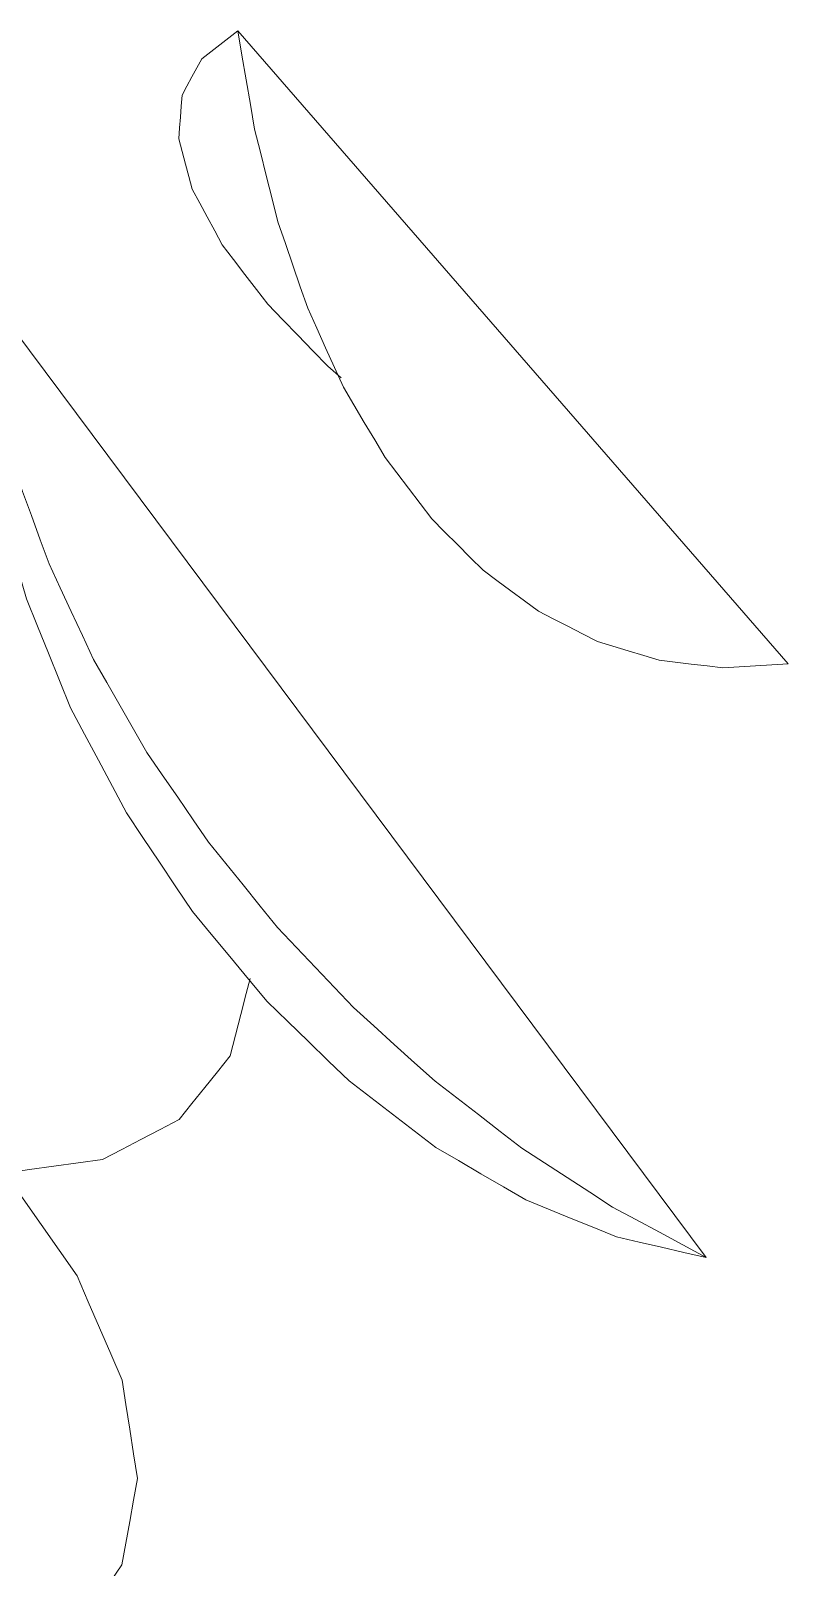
# Model space of a CAD drawing. Header units: metres. Extents: x 10.2 to 20.8, y -0.2 to 6.6.
# Drawn here: x 17.9702 to 18.0045, y 1.2439 to 1.3134 of the extents above; entities that cross this region are included whole.
import ezdxf

# ---------------------------------------------------------------- set-up
doc = ezdxf.new("R2010")
doc.units = ezdxf.units.M
doc.layers.add('Importações nas famílias', color=250, linetype='Continuous', lineweight=5)
doc.layers.add('Vegetação', color=7, linetype='Continuous', lineweight=5)

# ---------------------------------------------------------------- blocks, each defined once
blk = doc.blocks.new('Planta_pergolado_12200 - plantas pergolado_skp_Component_12-V1169-Corte 3')
at = {"layer": 'Importações nas famílias'}
for p, q in [((18.004456, 1.895351), (17.979553, 1.923988)), ((17.983631, 1.90881), (17.984234, 1.90829))]:
    blk.add_line(p, q, dxfattribs=at)
at = {"layer": 'Importações nas famílias', "flags": 128}
for points in [[(17.979553, 1.923988), (17.979147, 1.923671), (17.97874, 1.923354), (17.978334, 1.923037), (17.977927, 1.92272)], [(17.980313, 1.919537), (17.980123, 1.92065), (17.979933, 1.921763), (17.979743, 1.922875), (17.979553, 1.923988)], [(17.977927, 1.92272), (17.977704, 1.922309), (17.97748, 1.921898), (17.977256, 1.921486), (17.977032, 1.921075)], [(17.977032, 1.921075), (17.976996, 1.92058), (17.97696, 1.920084), (17.976924, 1.919588), (17.976888, 1.919093)], [(17.981372, 1.915336), (17.981107, 1.916386), (17.980842, 1.917436), (17.980578, 1.918487), (17.980313, 1.919537)], [(17.976888, 1.919093), (17.977041, 1.918524), (17.977193, 1.917956), (17.977346, 1.917387), (17.977499, 1.916819)], [(17.977499, 1.916819), (17.977837, 1.916191), (17.978174, 1.915563), (17.978512, 1.914935), (17.97885, 1.914307)], [(17.98272, 1.911431), (17.982383, 1.912407), (17.982046, 1.913383), (17.981709, 1.914359), (17.981372, 1.915336)], [(17.97885, 1.914307), (17.979365, 1.913634), (17.97988, 1.912962), (17.980395, 1.912289), (17.98091, 1.911616)], [(17.98091, 1.911616), (17.98159, 1.910915), (17.98227, 1.910213), (17.98295, 1.909511), (17.983631, 1.90881)], [(17.984341, 1.907865), (17.983936, 1.908757), (17.98353, 1.909648), (17.983125, 1.910539), (17.98272, 1.911431)], [(17.986217, 1.904679), (17.985748, 1.905476), (17.985279, 1.906272), (17.98481, 1.907069), (17.984341, 1.907865)], [(17.988328, 1.901908), (17.9878, 1.9026), (17.987273, 1.903293), (17.986745, 1.903986), (17.986217, 1.904679)], [(17.99065, 1.899582), (17.990069, 1.900163), (17.989489, 1.900745), (17.988908, 1.901326), (17.988328, 1.901908)], [(17.993157, 1.897727), (17.99253, 1.898191), (17.991903, 1.898654), (17.991277, 1.899118), (17.99065, 1.899582)], [(17.995821, 1.896364), (17.995155, 1.896705), (17.994489, 1.897046), (17.993823, 1.897386), (17.993157, 1.897727)], [(17.998613, 1.895509), (17.997915, 1.895722), (17.997217, 1.895936), (17.996519, 1.89615), (17.995821, 1.896364)], [(18.001502, 1.895169), (18.00078, 1.895254), (18.000058, 1.895339), (17.999336, 1.895424), (17.998613, 1.895509)], [(18.004456, 1.895351), (18.003717, 1.895305), (18.002979, 1.89526), (18.002241, 1.895215), (18.001502, 1.895169)]]:
    blk.add_lwpolyline(points, dxfattribs=at)
blk = doc.blocks.new('Planta_pergolado_12200 - plantas pergolado_skp_Component_12-V1171-Corte 3')
at = {"layer": 'Importações nas famílias'}
blk.add_line((18.000746, 1.868489), (17.967557, 1.912973), dxfattribs=at)
at = {"layer": 'Importações nas famílias', "flags": 128}
for points in [[(17.967557, 1.912973), (17.967606, 1.911782), (17.967655, 1.910592), (17.967704, 1.909402), (17.967753, 1.908212)], [(17.968264, 1.908627), (17.968088, 1.909713), (17.967911, 1.9108), (17.967734, 1.911886), (17.967557, 1.912973)], [(17.967753, 1.908212), (17.967958, 1.906979), (17.968163, 1.905746), (17.968368, 1.904512), (17.968573, 1.903279)], [(17.969422, 1.904242), (17.969133, 1.905339), (17.968843, 1.906435), (17.968554, 1.907531), (17.968264, 1.908627)], [(17.971018, 1.899867), (17.970619, 1.900961), (17.97022, 1.902055), (17.969821, 1.903149), (17.969422, 1.904242)], [(17.968573, 1.903279), (17.968929, 1.902032), (17.969285, 1.900784), (17.969642, 1.899537), (17.969998, 1.898289)], [(17.973033, 1.89555), (17.972529, 1.89663), (17.972025, 1.897709), (17.971521, 1.898788), (17.971018, 1.899867)], [(17.969998, 1.898289), (17.970497, 1.897057), (17.970996, 1.895825), (17.971496, 1.894592), (17.971995, 1.89336)], [(17.975446, 1.891339), (17.974843, 1.892392), (17.97424, 1.893445), (17.973636, 1.894498), (17.973033, 1.89555)], [(17.971995, 1.89336), (17.972625, 1.892172), (17.973256, 1.890983), (17.973886, 1.889795), (17.974517, 1.888607)], [(17.97823, 1.887281), (17.977534, 1.888296), (17.976838, 1.88931), (17.976142, 1.890325), (17.975446, 1.891339)], [(17.974517, 1.888607), (17.975264, 1.88749), (17.976011, 1.886374), (17.976758, 1.885257), (17.977505, 1.884141)], [(17.981354, 1.883421), (17.980573, 1.884386), (17.979792, 1.885351), (17.979011, 1.886316), (17.97823, 1.887281)], [(17.977505, 1.884141), (17.97835, 1.883122), (17.979196, 1.882104), (17.980042, 1.881085), (17.980888, 1.880067)], [(17.984783, 1.879802), (17.983925, 1.880707), (17.983068, 1.881612), (17.982211, 1.882517), (17.981354, 1.883421)], [(17.980888, 1.880067), (17.981813, 1.879171), (17.982738, 1.878274), (17.983663, 1.877378), (17.984588, 1.876481)], [(17.988479, 1.876464), (17.987555, 1.877299), (17.986631, 1.878133), (17.985707, 1.878968), (17.984783, 1.879802)], [(17.984588, 1.876481), (17.98557, 1.875728), (17.986552, 1.874974), (17.987535, 1.874221), (17.988517, 1.873468)], [(17.992401, 1.873444), (17.99142, 1.874199), (17.99044, 1.874954), (17.989459, 1.875709), (17.988479, 1.876464)], [(17.988517, 1.873468), (17.989534, 1.872875), (17.99055, 1.872282), (17.991567, 1.871689), (17.992584, 1.871097)], [(17.996505, 1.870776), (17.995479, 1.871443), (17.994453, 1.87211), (17.993427, 1.872777), (17.992401, 1.873444)], [(17.992584, 1.871097), (17.993611, 1.870678), (17.994638, 1.87026), (17.995665, 1.869842), (17.996692, 1.869424)], [(18.000746, 1.868489), (17.999686, 1.869061), (17.998626, 1.869632), (17.997565, 1.870204), (17.996505, 1.870776)], [(17.996692, 1.869424), (17.997706, 1.86919), (17.998719, 1.868956), (17.999733, 1.868723), (18.000746, 1.868489)]]:
    blk.add_lwpolyline(points, dxfattribs=at)
blk = doc.blocks.new('Planta_pergolado_12200 - plantas pergolado_skp_Component_17-V1521-Corte 3')
at = {"layer": 'Importações nas famílias', "flags": 128}
for points in [[(17.979208, 1.267005), (17.979453, 1.267943), (17.979697, 1.268881), (17.979941, 1.269818), (17.980117, 1.270497)], [(17.976907, 1.264127), (17.977482, 1.264847), (17.978058, 1.265566), (17.978633, 1.266286), (17.979208, 1.267005)], [(17.973437, 1.262318), (17.974305, 1.26277), (17.975172, 1.263222), (17.97604, 1.263675), (17.976907, 1.264127)], [(17.969036, 1.261701), (17.970137, 1.261855), (17.971237, 1.262009), (17.972337, 1.262163), (17.973437, 1.262318)], [(17.972283, 1.257052), (17.971471, 1.258214), (17.97066, 1.259376), (17.969848, 1.260538), (17.969036, 1.261701)], [(17.974322, 1.252338), (17.973813, 1.253517), (17.973303, 1.254695), (17.972793, 1.255874), (17.972283, 1.257052)], [(17.975016, 1.247882), (17.974842, 1.248996), (17.974669, 1.25011), (17.974496, 1.251224), (17.974322, 1.252338)], [(17.974315, 1.243985), (17.97449, 1.244959), (17.974665, 1.245934), (17.97484, 1.246908), (17.975016, 1.247882)], [(17.972269, 1.240915), (17.972781, 1.241682), (17.973292, 1.24245), (17.973804, 1.243218), (17.974315, 1.243985)]]:
    blk.add_lwpolyline(points, dxfattribs=at)
blk = doc.blocks.new('Planta_pergolado_12200 - plantas pergolado_skp_Component_16-V1522-Corte 3')
for name, p in [('Planta_pergolado_12200 - plantas pergolado_skp_Component_17-V1521-Corte 3', (0, 0)), ('Planta_pergolado_12200 - plantas pergolado_skp_Component_12-V1169-Corte 3', (0, -0.610611)), ('Planta_pergolado_12200 - plantas pergolado_skp_Component_12-V1171-Corte 3', (0, -0.610611))]:
    blk.add_blockref(name, p)
blk = doc.blocks.new('Planta_pergolado_12200 - plantas pergolado_skp_-V1531-Corte 3')
blk.add_blockref('Planta_pergolado_12200 - plantas pergolado_skp_Component_16-V1522-Corte 3', (0, 0))
blk = doc.blocks.new('Planta_pergolado_12200 - plantas pergolado_skp_-V1532-Corte 3')
blk.add_blockref('Planta_pergolado_12200 - plantas pergolado_skp_-V1531-Corte 3', (0, 0))
blk = doc.blocks.new('Planta_pergolado_12200 - plantas pergolado_skp_-3067454-Corte 3')
blk.add_blockref('Planta_pergolado_12200 - plantas pergolado_skp_-V1532-Corte 3', (0, 0))
blk = doc.blocks.new('Planta_pergolado_12200 - Planta_pergolado_12200-3075656-Corte 3')
blk.add_blockref('Planta_pergolado_12200 - plantas pergolado_skp_-3067454-Corte 3', (0, 0))

msp = doc.modelspace()

# ---------------------------------------------------------------- block references
at = {"layer": 'Vegetação', "color": 250}
msp.add_blockref('Planta_pergolado_12200 - Planta_pergolado_12200-3075656-Corte 3', (0, 0), dxfattribs=at)

doc.saveas('drawing.dxf')
